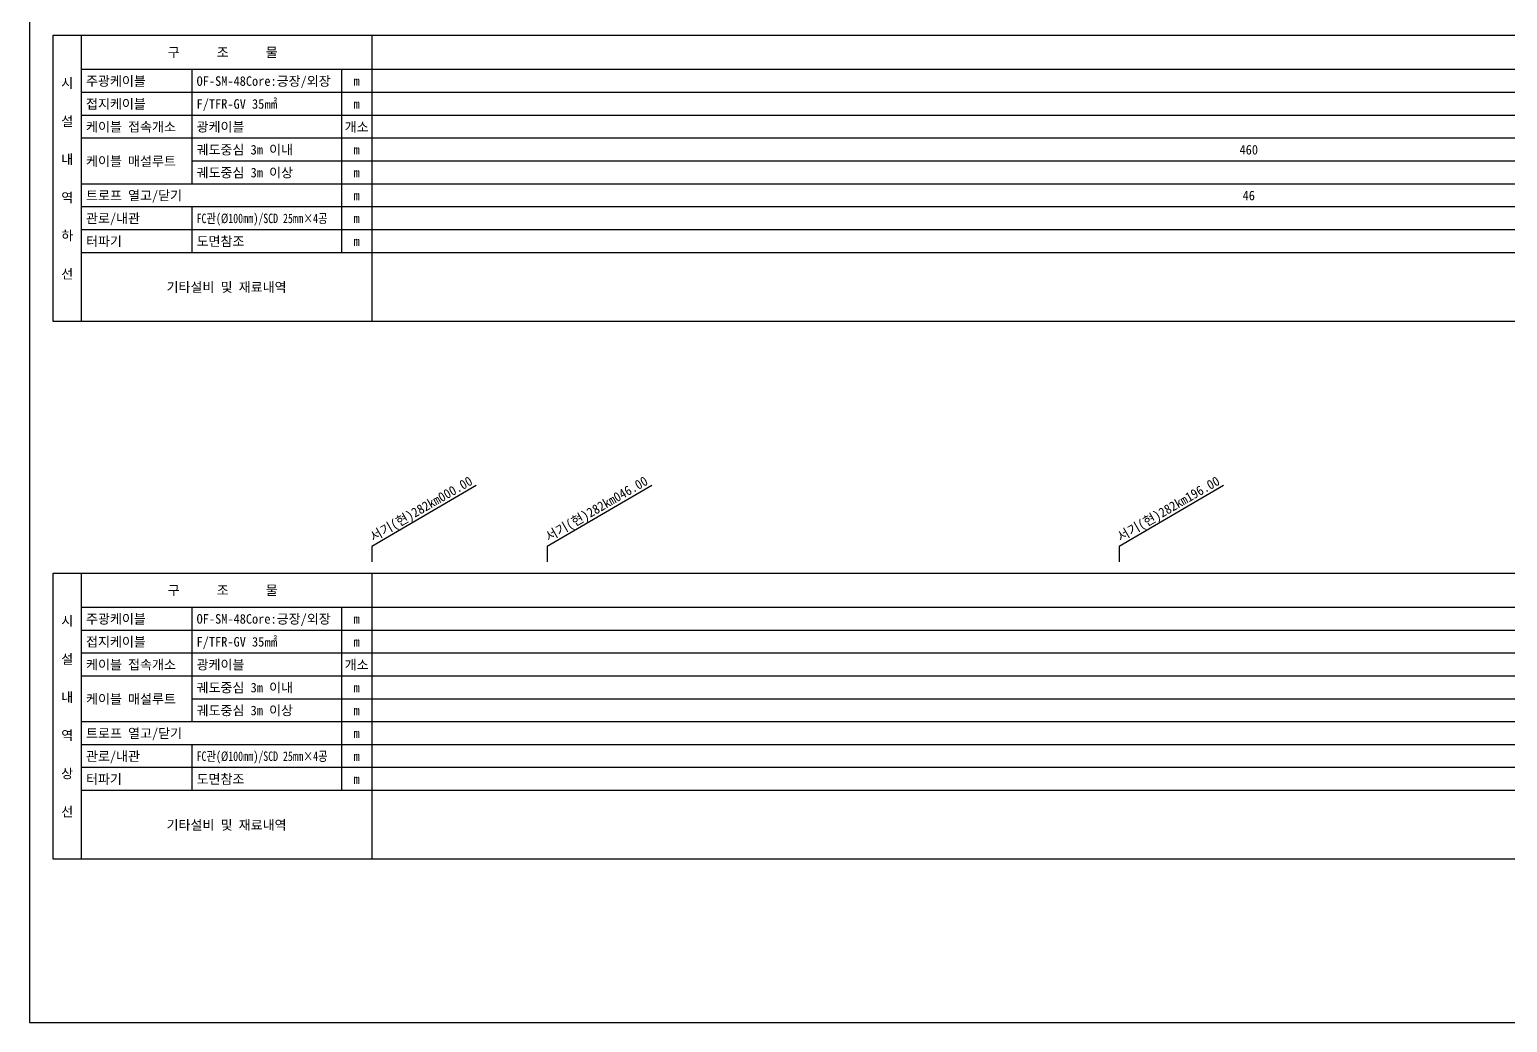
# Model space of a CAD drawing. Header units: millimetres. Extents: x 4198 to 4994, y 1103 to 1809.
# Drawn here: x 4197.9 to 4585.5, y 1103.1 to 1363.4 of the extents above; entities that cross this region are included whole.
import ezdxf
from ezdxf.enums import TextEntityAlignment as Align
from ezdxf.xclip import XClip

# ---------------------------------------------------------------- set-up
doc = ezdxf.new("R2010")
doc.units = ezdxf.units.MM
doc.header["$LTSCALE"] = 10
doc.header["$MEASUREMENT"] = 0
doc.header["$XCLIPFRAME"] = 2
for name, color, linetype in [('TT-TABL-LIN1', 4, 'Continuous'), ('TT-TABL-LIN2', 1, 'Continuous'), ('TT-TABL-TEX1', 6, 'Continuous'), ('TT-TABL-TEX2', 3, 'Continuous'), ('TZ-BASE', 253, 'Continuous'), ('TZ-LEAL', 1, 'Continuous'), ('TZ-LEAT', 3, 'Continuous')]:
    doc.layers.add(name, color=color, linetype=linetype)
doc.layers.add('TX-PAPR', color=2, linetype='Continuous', plot=False)
doc.styles.get("Standard").update_dxf_attribs({"font": 'GulimChe.ttf'})

# ---------------------------------------------------------------- blocks, each defined once
blk = doc.blocks.new('JD-DHDHGDGH')
at = {"layer": 'TZ-BASE'}
for points in [[(341.7, -217.63, 41.07), (332.99, -213.11, 41.43), (299.14, -195.52, 42.95), (267.87, -179.26, 44.2), (241.35, -165.4, 44.68), (239.45, -164.27, 44.72), (237.98, -163.15, 44.81), (235.59, -161.57, 44.86), (234.08, -160.51, 44.87), (232.72, -159.66, 44.95), (231.14, -158.71, 44.94), (228.3, -157.25, 44.93), (224.92, -155.44, 45.03), (203.12, -143.98, 45.3), (179.71, -131.76, 45.63), (153.43, -118.25, 46.39)], [(154.09, -116.65, 46.28), (181.33, -131.09, 45.46), (198.48, -139.97, 45.26), (230.99, -156.8, 44.78), (234.35, -158.59, 44.78), (235.86, -159.33, 44.78), (237.34, -159.9, 44.77), (238.92, -160.42, 44.72), (240.53, -160.73, 44.67), (241.61, -161.04, 44.61), (242.53, -161.33, 44.61), (243.55, -161.89, 44.67), (259.63, -170.32, 44.35), (286.04, -183.99, 43.62), (321.77, -202.53, 42), (350.47, -217.5, 40.57)], [(127.45, -157.47, 47.17), (120.58, -153.88, 47.17), (131.03, -133.72, 46.93), (139.88, -138.29, 46.68), (164.06, -151.37, 46.32), (164.34, -156.5, 46.48), (145.81, -191.77, 46.33), (165.32, -201.73, 47.75)], [(164.73, -143.93, 45.73), (178.06, -151.03, 45.13), (197.96, -161.34, 45.09), (237.16, -181.74, 44.18), (277.95, -202.79, 43.15), (278.86, -203.36, 43.02), (279.23, -203.73, 43.01), (279.63, -204.3, 42.91), (279.86, -204.88, 42.85), (280.04, -205.5, 42.85), (280.17, -206.15, 42.85), (280.24, -206.73, 42.85), (280.24, -207.47, 42.87), (280.23, -208.25, 42.92), (280.05, -208.91, 43), (279.78, -209.68, 43.02), (277.76, -214.34, 43.11)], [(242.13, -165.09, 44.91), (275.44, -182.33, 44.12), (276.04, -182.36, 44.12), (276.39, -182.26, 44.12), (276.68, -182.07, 44.12), (276.95, -181.73, 44.12), (277.04, -181.32, 44.12), (277.09, -180.99, 44.12), (277.06, -180.61, 44.12), (276.89, -180.22, 44.12), (276.73, -179.98, 44.12), (276.55, -179.77, 44.12), (243.86, -162.73, 44.91)]]:
    blk.add_polyline3d(points, dxfattribs=at)
blk = doc.blocks.new('JD-경부고속하선표_190503')
at = {"layer": 'TT-TABL-LIN1'}
blk.add_lwpolyline([(2, 114), (785.58, 114), (785.58, 39), (2, 39)], close=True, dxfattribs=at)
at = {"layer": 'TT-TABL-LIN2'}
for p, q in [((85.58, 114), (85.58, 39)), ((77.58, 105), (77.58, 57))]:
    blk.add_line(p, q, dxfattribs=at)
for points in [[(9.33, 114), (9.33, 39)], [(785.58, 105), (9.33, 105)], [(38.33, 105), (38.33, 75)], [(785.58, 99), (9.33, 99)], [(785.58, 93), (9.33, 93)], [(785.58, 87), (9.33, 87)], [(785.58, 81), (38.33, 81)], [(785.58, 75), (9.33, 75)], [(785.58, 69), (9.33, 69)], [(38.33, 69), (38.33, 57)], [(785.58, 63), (9.33, 63)], [(785.58, 57), (9.33, 57)]]:
    blk.add_lwpolyline(points, dxfattribs=at)
at = {"layer": 'TT-TABL-TEX1'}
for s, p in [('구      조      물', (46.45, 109.5)), ('시', (5.66, 101.5)), ('설', (5.66, 91.5)), ('내', (5.66, 81.5)), ('역', (5.66, 71.5)), ('하', (5.66, 61.5)), ('선', (5.66, 51.5))]:
    blk.add_text(s, height=2.5, rotation=0, dxfattribs=at).set_placement(p, align=Align.MIDDLE)
at = {"layer": 'TT-TABL-TEX2'}
for s, p in [('주광케이블', (10.59, 102)), ('OF-SM-48Core:긍장/외장', (39.59, 102)), ('접지케이블', (10.59, 96)), ('F/TFR-GV 35㎟', (39.59, 96)), ('케이블 접속개소', (10.59, 90)), ('광케이블', (39.59, 90)), ('궤도중심 3m 이내', (39.59, 84)), ('케이블 매설루트', (10.59, 81)), ('궤도중심 3m 이상', (39.59, 78)), ('트로프 열고/닫기', (10.59, 72)), ('관로/내관', (10.59, 66)), ('터파기', (10.59, 60)), ('도면참조', (39.59, 60))]:
    blk.add_text(s, height=2.5, rotation=0, dxfattribs=at).set_placement(p, align=Align.MIDDLE_LEFT)
for s, p in [('m', (81.58, 102)), ('m', (81.58, 96)), ('m', (81.58, 96)), ('개소', (81.58, 90)), ('m', (81.58, 84)), ('m', (81.58, 78)), ('m', (81.58, 72)), ('m', (81.58, 66)), ('m', (81.58, 60)), ('기타설비 및 재료내역', (47.45, 48))]:
    blk.add_text(s, height=2.5, rotation=0, dxfattribs=at).set_placement(p, align=Align.MIDDLE)
at = {"layer": 'TT-TABL-TEX2', "width": 0.8}
blk.add_text('FC관(Ø100㎜)/SCD 25㎜×4공', height=2.5, rotation=0, dxfattribs=at).set_placement((39.59, 66), align=Align.MIDDLE_LEFT)
blk = doc.blocks.new('JD-경부고속상선표_190503')
at = {"layer": 'TT-TABL-LIN1'}
blk.add_lwpolyline([(2, 114), (785.58, 114), (785.58, 39), (2, 39)], close=True, dxfattribs=at)
at = {"layer": 'TT-TABL-LIN2'}
for p, q in [((85.58, 114), (85.58, 39)), ((77.58, 105), (77.58, 57))]:
    blk.add_line(p, q, dxfattribs=at)
for points in [[(9.33, 114), (9.33, 39)], [(785.58, 105), (9.33, 105)], [(38.33, 105), (38.33, 75)], [(785.58, 99), (9.33, 99)], [(785.58, 93), (9.33, 93)], [(785.58, 87), (9.33, 87)], [(785.58, 81), (38.33, 81)], [(785.58, 75), (9.33, 75)], [(785.58, 69), (9.33, 69)], [(38.33, 69), (38.33, 57)], [(785.58, 63), (9.33, 63)], [(785.58, 57), (9.33, 57)]]:
    blk.add_lwpolyline(points, dxfattribs=at)
at = {"layer": 'TT-TABL-TEX1'}
for s, p in [('구      조      물', (46.45, 109.5)), ('시', (5.66, 101.5)), ('설', (5.66, 91.5)), ('내', (5.66, 81.5)), ('역', (5.66, 71.5)), ('상', (5.66, 61.5)), ('선', (5.66, 51.5))]:
    blk.add_text(s, height=2.5, rotation=0, dxfattribs=at).set_placement(p, align=Align.MIDDLE)
at = {"layer": 'TT-TABL-TEX2'}
for s, p in [('주광케이블', (10.59, 102)), ('OF-SM-48Core:긍장/외장', (39.59, 102)), ('접지케이블', (10.59, 96)), ('F/TFR-GV 35㎟', (39.59, 96)), ('케이블 접속개소', (10.59, 90)), ('광케이블', (39.59, 90)), ('궤도중심 3m 이내', (39.59, 84)), ('케이블 매설루트', (10.59, 81)), ('궤도중심 3m 이상', (39.59, 78)), ('트로프 열고/닫기', (10.59, 72)), ('관로/내관', (10.59, 66)), ('터파기', (10.59, 60)), ('도면참조', (39.59, 60))]:
    blk.add_text(s, height=2.5, rotation=0, dxfattribs=at).set_placement(p, align=Align.MIDDLE_LEFT)
for s, p in [('m', (81.58, 102)), ('m', (81.58, 96)), ('m', (81.58, 96)), ('개소', (81.58, 90)), ('m', (81.58, 84)), ('m', (81.58, 78)), ('m', (81.58, 72)), ('m', (81.58, 66)), ('m', (81.58, 60)), ('기타설비 및 재료내역', (47.45, 48))]:
    blk.add_text(s, height=2.5, rotation=0, dxfattribs=at).set_placement(p, align=Align.MIDDLE)
at = {"layer": 'TT-TABL-TEX2', "width": 0.8}
blk.add_text('FC관(Ø100㎜)/SCD 25㎜×4공', height=2.5, rotation=0, dxfattribs=at).set_placement((39.59, 66), align=Align.MIDDLE_LEFT)

msp = doc.modelspace()

# ---------------------------------------------------------------- linework, layer by layer
at = {"layer": 'TX-PAPR'}
msp.add_lwpolyline([(4197.89, 1103.05), (4993.89, 1103.05), (4993.89, 1619.05), (4197.89, 1619.05)], close=True, dxfattribs=at)
at = {"layer": 'TZ-LEAL'}
for points in [[(4315.07, 1243.87), (4287.68, 1227.85), (4287.68, 1223.85)], [(4361.07, 1243.87), (4333.68, 1227.85), (4333.68, 1223.85)], [(4511.07, 1243.87), (4483.68, 1227.85), (4483.68, 1223.85)]]:
    msp.add_lwpolyline(points, dxfattribs=at)

# ---------------------------------------------------------------- block references
at = {"layer": 'TT-TABL-LIN2'}
for name, p in [('JD-경부고속하선표_190503', (4202.11, 1247.87)), ('JD-경부고속상선표_190503', (4202.11, 1106.85))]:
    msp.add_blockref(name, p, dxfattribs=at)
at = {"layer": 'TZ-BASE'}
ref = msp.add_blockref('JD-DHDHGDGH', (4286.93, 1539.29), dxfattribs=at)
XClip(ref).set_block_clipping_path([(-33.4182158766, -67.1724787678), (33.4182158768, 67.1724787673), (118.2607779879, 27.7209466004), (203.0660490963, -0.1183001781), (289.4728021359, -13.3670870333), (376.7540284118, -12.0995740438), (464.720956656, 4.1718872347), (644.7730330683, 69.7827066777), (699.8904649949, -69.7812300566), (504.3145828283, -141.0489107629), (391.5895144267, -161.89994674), (279.1232034385, -163.5332018643), (168.0690483715, -146.5052176141), (63.0531977924, -112.0313913801)])

# ---------------------------------------------------------------- texts
at = {"layer": 'TT-TABL-TEX2'}
for s, p in [('460', (4517.68, 1331.87)), ('46', (4517.68, 1319.87))]:
    msp.add_text(s, height=2.5, dxfattribs=at).set_placement(p, align=Align.MIDDLE_CENTER)
at = {"layer": 'TZ-LEAT'}
for s, p in [('서기(현)282km000.00', (4301.18, 1236.64)), ('서기(현)282km046.00', (4347.18, 1236.64)), ('서기(현)282km196.00', (4497.18, 1236.64))]:
    msp.add_text(s, height=2.5, rotation=30, dxfattribs=at).set_placement(p, align=Align.CENTER)

doc.saveas('drawing.dxf')
